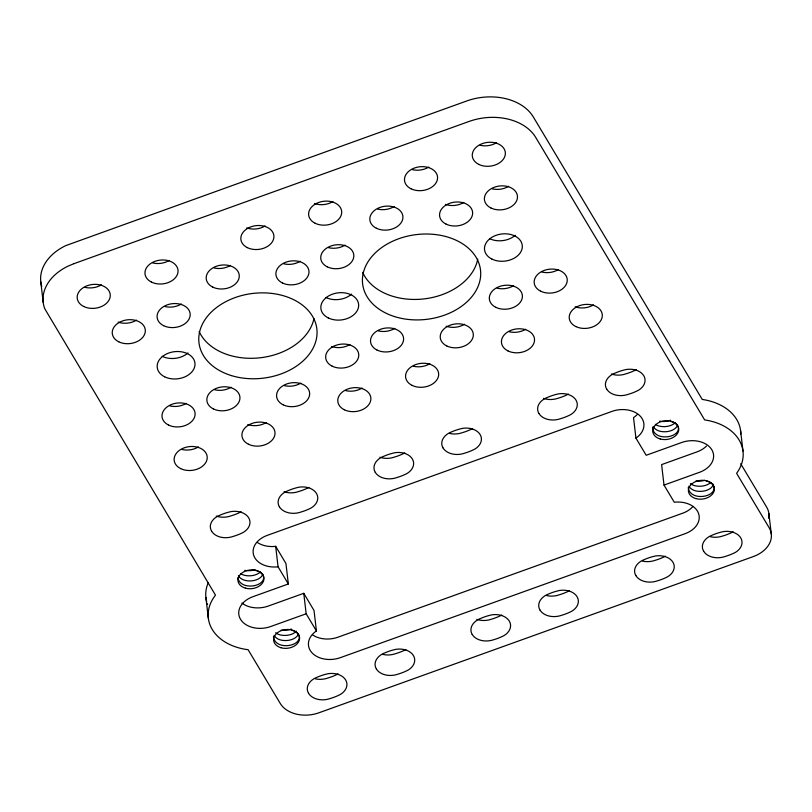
<?xml version="1.0" encoding="UTF-8"?>
<svg xmlns="http://www.w3.org/2000/svg" width="812" height="812" viewBox="0 0 812 812"><rect width="100%" height="100%" fill="white"/><g stroke="black" fill="none" stroke-linecap="round" stroke-linejoin="round"><path stroke-width="1.22" d="M257.201 542.355A23.142 16.646 -6.7 0 0 275.674 546.344L285.936 563.498L288.341 583.97L252.877 596.718A23.142 16.646 -6.7 0 0 240.514 619.282A23.142 16.646 -6.7 0 0 270.7 626.529L306.165 613.781L303.759 593.308L268.295 606.056A23.142 16.646 -6.7 0 1 241.905 603.032M303.759 593.308L314.021 610.472L316.426 630.934A23.142 16.646 -6.7 0 0 311.859 652.635A23.142 16.646 -6.7 0 0 340.39 657.649L685.095 533.687A23.142 16.646 -6.7 0 0 698.584 513.56A23.142 16.646 -6.7 0 0 674.275 502.242L664.013 485.079L699.467 472.33A23.142 16.646 -6.7 0 0 711.83 449.777A23.142 16.646 -6.7 0 0 681.644 442.52L646.19 455.278L635.928 438.115L633.522 417.642A23.142 16.646 -6.7 0 0 637.187 414.546M740.696 463.723L766.701 507.206A29.668 21.345 -6.7 0 1 768.72 518.3M275.674 546.344L278.069 566.806L288.341 583.97M306.165 613.781L316.426 630.934M768.893 513.59L771.298 534.063M740.574 430.593L742.98 451.056M664.013 485.079L661.607 464.616L697.061 451.858A23.142 16.646 -6.7 0 0 706.511 446.042M205.903 597.53L208.329 618.236M40.773 281.774L43.178 302.247M635.928 438.115A23.142 16.646 -6.7 0 0 640.495 416.414A23.142 16.646 -6.7 0 0 611.964 411.4L267.26 535.372A23.142 16.646 -6.7 0 0 253.76 555.499A23.142 16.646 -6.7 0 0 278.069 566.806M207.588 604.412A52.81 37.991 -6.7 0 1 207.334 603.742M206.695 601.702A52.81 37.991 -6.7 0 1 208.258 582.681M41.747 286.474A50.882 36.601 -6.7 0 1 65.782 245.61L466.748 100.962A51.024 36.702 -6.7 0 1 533.311 116.948L702.248 399.443A52.81 37.991 -6.7 0 1 740.788 434.014M136.507 320.141A16.616 11.957 -6.7 0 1 118.156 322.1M186.283 403.361A16.616 11.957 -6.7 0 1 169.87 405.898M187.968 352.966A18.991 13.662 -6.7 0 1 162.227 356.326M169.231 260.439A16.616 11.957 -6.7 0 1 152.829 262.976M266.194 422.565A16.616 11.957 -6.7 0 1 247.833 424.524M300.836 383.112A16.616 11.957 -6.7 0 1 284.433 385.649M231.126 387.243A16.616 11.957 -6.7 0 1 214.723 389.77M181.36 304.013A16.616 11.957 -6.7 0 1 164.948 306.55M230.456 265.412A16.616 11.957 -6.7 0 1 214.043 267.95M300.166 261.291A16.616 11.957 -6.7 0 1 283.753 263.819M349.931 344.511A16.616 11.957 -6.7 0 1 331.58 346.47M351.616 294.106A18.991 13.662 -6.7 0 1 325.876 297.476M198.402 446.945A16.616 11.957 -6.7 0 1 182 449.483M101.449 284.819A16.616 11.957 -6.7 0 1 85.037 287.357M332.89 201.579A16.616 11.957 -6.7 0 1 314.528 203.538M429.842 363.705A16.616 11.957 -6.7 0 1 413.43 366.242M464.494 324.262A16.616 11.957 -6.7 0 1 446.133 326.211M394.784 328.383A16.616 11.957 -6.7 0 1 378.372 330.92M345.009 245.163A16.616 11.957 -6.7 0 1 328.596 247.701M394.104 206.563A16.616 11.957 -6.7 0 1 377.692 209.1M463.814 202.432A16.616 11.957 -6.7 0 1 445.453 204.391M513.58 285.662A16.616 11.957 -6.7 0 1 497.177 288.199M515.275 235.257A18.991 13.662 -6.7 0 1 489.524 238.616M362.061 388.085A16.616 11.957 -6.7 0 1 345.648 390.623M265.098 225.959A16.616 11.957 -6.7 0 1 246.746 227.918M496.538 142.729A16.616 11.957 -6.7 0 1 480.125 145.267M593.491 304.855A16.616 11.957 -6.7 0 1 575.14 306.814M558.433 269.533A16.616 11.957 -6.7 0 1 542.02 272.071M508.657 186.303A16.616 11.957 -6.7 0 1 492.255 188.841M525.709 329.236A16.616 11.957 -6.7 0 1 509.297 331.773M428.746 167.11A16.616 11.957 -6.7 0 1 412.344 169.647M312.823 635.055A23.142 16.646 -6.7 0 0 337.985 637.187L682.689 513.214A23.142 16.646 -6.7 0 0 693.001 506.455M315.157 678.791A16.616 11.957 -6.7 0 0 327.825 678.04A43.807 31.506 -6.7 0 0 338.107 673.899M382.939 654.411A16.616 11.957 -6.7 0 0 395.617 653.66A43.807 31.506 -6.7 0 0 405.898 649.519M476.857 619.353A16.616 11.957 -6.7 0 0 491.483 619.18A43.807 31.506 -6.7 0 0 501.765 615.049M546.588 595.561A16.616 11.957 -6.7 0 0 559.265 594.81A43.807 31.506 -6.7 0 0 569.547 590.669M642.454 561.082A16.616 11.957 -6.7 0 0 655.132 560.331A43.807 31.506 -6.7 0 0 665.414 556.19M710.246 536.702A16.616 11.957 -6.7 0 0 722.913 535.95A43.807 31.506 -6.7 0 0 733.195 531.809M216.256 516.087A16.616 11.957 -6.7 0 0 230.872 515.914A43.807 31.506 -6.7 0 0 241.154 511.773M284.038 491.707A16.616 11.957 -6.7 0 0 298.664 491.534A43.807 31.506 -6.7 0 0 308.936 487.393M379.904 457.227A16.616 11.957 -6.7 0 0 394.52 457.054A43.807 31.506 -6.7 0 0 404.802 452.923M449.635 433.435A16.616 11.957 -6.7 0 0 462.312 432.684A43.807 31.506 -6.7 0 0 472.594 428.543M543.553 398.377A16.616 11.957 -6.7 0 0 558.179 398.205A43.807 31.506 -6.7 0 0 568.461 394.064M611.345 373.997A16.616 11.957 -6.7 0 0 625.961 373.825A43.807 31.506 -6.7 0 0 636.243 369.683M477.73 259.16A59.337 42.681 -6.7 0 1 423.905 298.917A59.337 42.681 -6.7 0 1 362.659 272.335M313.97 318.568A59.337 42.681 -6.7 0 1 260.104 357.787A59.337 42.681 -6.7 0 1 199.153 331.509M653.173 426.574A12.911 10.333 -13 0 0 660.024 431.253A12.911 8.049 -1.9 0 0 677.594 425.123M670.468 420.23A12.911 8.049 -1.9 0 1 659.577 421.184M675.127 422.829A12.911 8.049 -1.9 0 1 659.425 426.138A12.911 10.333 -13 0 1 655.385 424.371M670.57 421.327A12.911 8.049 -1.9 0 1 677.472 431.7A12.911 8.049 -1.9 0 1 660.623 436.379A12.911 10.333 -13 0 1 652.543 427.356M688.82 486.185A12.911 10.333 -13 0 0 695.671 490.874A12.911 8.049 -1.9 0 0 713.383 484.236M704.694 480.339A12.911 8.049 -1.9 0 1 695.996 480.937M710.774 482.44A12.911 8.049 -1.9 0 1 695.072 485.759A12.911 10.333 -13 0 1 690.474 483.576M706.227 480.937A12.911 8.049 -1.9 0 1 713.119 491.321A12.911 8.049 -1.9 0 1 696.28 495.99A12.911 10.333 -13 0 1 688.221 487.616M274.02 635.36A12.911 10.333 -13 0 0 280.871 640.049A12.911 8.049 -1.9 0 0 298.44 633.918M291.325 629.016A12.911 8.049 -1.9 0 1 281.196 630.112M296.4 631.178A12.911 8.049 -1.9 0 1 280.272 634.933A12.911 10.333 -13 0 1 275.664 632.751M291.427 630.112A12.911 8.049 -1.9 0 1 298.319 640.495A12.911 8.049 -1.9 0 1 281.47 645.164A12.911 10.333 -13 0 1 273.421 636.791M238.373 575.749A12.911 10.333 -13 0 0 245.224 580.428A12.911 8.049 -1.9 0 0 262.794 574.297M254.968 569.669A12.911 8.049 -1.9 0 1 244.777 570.369M260.327 572.003A12.911 8.049 -1.9 0 1 244.625 575.322A12.911 10.333 -13 0 1 240.585 573.556M255.77 570.501A12.911 8.049 -1.9 0 1 262.672 580.874A12.911 8.049 -1.9 0 1 245.823 585.553A12.911 10.333 -13 0 1 237.845 577.829M74.125 263.606L68.188 266.082A50.882 36.601 -6.7 0 0 44.782 308.773L215.474 595.135A52.81 37.991 -6.7 0 0 248.107 649.702L280.272 703.476A29.668 21.345 -6.7 0 0 318.964 712.774L753.252 556.596A29.668 21.345 -6.7 0 0 769.106 527.678L736.596 473.315A52.81 37.991 -6.7 0 0 704.654 419.916L535.717 137.421A51.024 36.702 -6.7 0 0 469.153 121.424L74.125 263.606M118.755 341.801A16.616 11.957 -6.7 0 0 145.206 332.291A16.616 11.957 -6.7 0 0 122.379 320.994A16.616 11.957 -6.7 0 0 118.755 341.801M168.52 425.031A16.616 11.957 -6.7 0 0 194.981 415.511A16.616 11.957 -6.7 0 0 172.154 404.224A16.616 11.957 -6.7 0 0 168.52 425.031M164.633 376.798A18.991 13.662 -6.7 0 0 194.86 365.918A18.991 13.662 -6.7 0 0 168.774 353.017A18.991 13.662 -6.7 0 0 164.633 376.798M151.479 282.099A16.616 11.957 -6.7 0 0 177.929 272.588A16.616 11.957 -6.7 0 0 155.102 261.291A16.616 11.957 -6.7 0 0 151.479 282.099M248.431 444.225A16.616 11.957 -6.7 0 0 274.892 434.714A16.616 11.957 -6.7 0 0 252.065 423.417A16.616 11.957 -6.7 0 0 248.431 444.225M283.083 404.772A16.616 11.957 -6.7 0 0 309.534 395.261A16.616 11.957 -6.7 0 0 286.707 383.964A16.616 11.957 -6.7 0 0 283.083 404.772M213.373 408.903A16.616 11.957 -6.7 0 0 239.824 399.382A16.616 11.957 -6.7 0 0 216.997 388.095A16.616 11.957 -6.7 0 0 213.373 408.903M163.598 325.673A16.616 11.957 -6.7 0 0 190.059 316.162A16.616 11.957 -6.7 0 0 167.231 304.865A16.616 11.957 -6.7 0 0 163.598 325.673M212.693 287.072A16.616 11.957 -6.7 0 0 239.154 277.562A16.616 11.957 -6.7 0 0 216.327 266.275A16.616 11.957 -6.7 0 0 212.693 287.072M282.403 282.952A16.616 11.957 -6.7 0 0 308.864 273.441A16.616 11.957 -6.7 0 0 286.037 262.144A16.616 11.957 -6.7 0 0 282.403 282.952M332.179 366.171A16.616 11.957 -6.7 0 0 358.63 356.661A16.616 11.957 -6.7 0 0 335.803 345.364A16.616 11.957 -6.7 0 0 332.179 366.171M328.281 317.939A18.991 13.662 -6.7 0 0 358.518 307.068A18.991 13.662 -6.7 0 0 332.433 294.167A18.991 13.662 -6.7 0 0 328.281 317.939M180.65 468.605A16.616 11.957 -6.7 0 0 207.101 459.095A16.616 11.957 -6.7 0 0 184.273 447.798A16.616 11.957 -6.7 0 0 180.65 468.605M83.687 306.479A16.616 11.957 -6.7 0 0 110.148 296.969A16.616 11.957 -6.7 0 0 87.32 285.672A16.616 11.957 -6.7 0 0 83.687 306.479M315.127 223.249A16.616 11.957 -6.7 0 0 341.588 213.729A16.616 11.957 -6.7 0 0 318.761 202.442A16.616 11.957 -6.7 0 0 315.127 223.249M412.08 385.375A16.616 11.957 -6.7 0 0 438.541 375.854A16.616 11.957 -6.7 0 0 415.714 364.568A16.616 11.957 -6.7 0 0 412.08 385.375M446.732 345.922A16.616 11.957 -6.7 0 0 473.193 336.401A16.616 11.957 -6.7 0 0 450.366 325.115A16.616 11.957 -6.7 0 0 446.732 345.922M377.022 350.043A16.616 11.957 -6.7 0 0 403.483 340.532A16.616 11.957 -6.7 0 0 380.655 329.236A16.616 11.957 -6.7 0 0 377.022 350.043M327.246 266.823A16.616 11.957 -6.7 0 0 353.707 257.313A16.616 11.957 -6.7 0 0 330.88 246.016A16.616 11.957 -6.7 0 0 327.246 266.823M376.342 228.223A16.616 11.957 -6.7 0 0 402.803 218.712A16.616 11.957 -6.7 0 0 379.975 207.415A16.616 11.957 -6.7 0 0 376.342 228.223M446.052 224.092A16.616 11.957 -6.7 0 0 472.513 214.581A16.616 11.957 -6.7 0 0 449.686 203.294A16.616 11.957 -6.7 0 0 446.052 224.092M495.827 307.322A16.616 11.957 -6.7 0 0 522.278 297.811A16.616 11.957 -6.7 0 0 499.461 286.514A16.616 11.957 -6.7 0 0 495.827 307.322M491.93 259.089A18.991 13.662 -6.7 0 0 522.167 248.218A18.991 13.662 -6.7 0 0 496.081 235.307A18.991 13.662 -6.7 0 0 491.93 259.089M344.298 409.755A16.616 11.957 -6.7 0 0 370.759 400.235A16.616 11.957 -6.7 0 0 347.932 388.948A16.616 11.957 -6.7 0 0 344.298 409.755M247.345 247.63A16.616 11.957 -6.7 0 0 273.796 238.109A16.616 11.957 -6.7 0 0 250.969 226.822A16.616 11.957 -6.7 0 0 247.345 247.63M478.775 164.389A16.616 11.957 -6.7 0 0 505.237 154.879A16.616 11.957 -6.7 0 0 482.409 143.582A16.616 11.957 -6.7 0 0 478.775 164.389M575.738 326.515A16.616 11.957 -6.7 0 0 602.189 317.005A16.616 11.957 -6.7 0 0 579.362 305.708A16.616 11.957 -6.7 0 0 575.738 326.515M540.67 291.193A16.616 11.957 -6.7 0 0 567.131 281.683A16.616 11.957 -6.7 0 0 544.304 270.386A16.616 11.957 -6.7 0 0 540.67 291.193M490.905 207.973A16.616 11.957 -6.7 0 0 517.356 198.453A16.616 11.957 -6.7 0 0 494.528 187.166A16.616 11.957 -6.7 0 0 490.905 207.973M507.947 350.896A16.616 11.957 -6.7 0 0 534.408 341.385A16.616 11.957 -6.7 0 0 511.58 330.088A16.616 11.957 -6.7 0 0 507.947 350.896M410.994 188.77A16.616 11.957 -6.7 0 0 437.445 179.259A16.616 11.957 -6.7 0 0 414.627 167.962A16.616 11.957 -6.7 0 0 410.994 188.77M308.56 693.306A16.616 11.957 -6.7 0 0 330.23 698.513A43.807 31.506 -6.7 0 0 340.512 694.372A16.616 11.957 -6.7 0 0 345.658 679.959A16.616 11.957 -6.7 0 0 328.149 673.696A43.807 31.506 -6.7 0 0 317.441 677.106A16.616 11.957 -6.7 0 0 308.56 693.306M376.352 668.926A16.616 11.957 -6.7 0 0 398.022 674.133A43.807 31.506 -6.7 0 0 408.304 669.991A16.616 11.957 -6.7 0 0 413.44 655.588A16.616 11.957 -6.7 0 0 395.941 649.316A43.807 31.506 -6.7 0 0 385.223 652.726A16.616 11.957 -6.7 0 0 376.352 668.926M472.208 634.446A16.616 11.957 -6.7 0 0 493.889 639.653A43.807 31.506 -6.7 0 0 504.171 635.512A16.616 11.957 -6.7 0 0 509.307 621.109A16.616 11.957 -6.7 0 0 491.808 614.846A43.807 31.506 -6.7 0 0 481.09 618.257A16.616 11.957 -6.7 0 0 472.208 634.446M540 610.066A16.616 11.957 -6.7 0 0 561.671 615.273A43.807 31.506 -6.7 0 0 571.952 611.131A16.616 11.957 -6.7 0 0 577.088 596.729A16.616 11.957 -6.7 0 0 559.59 590.466A43.807 31.506 -6.7 0 0 548.871 593.876A16.616 11.957 -6.7 0 0 540 610.066M635.867 575.596A16.616 11.957 -6.7 0 0 657.537 580.803A43.807 31.506 -6.7 0 0 667.819 576.662A16.616 11.957 -6.7 0 0 672.955 562.249A16.616 11.957 -6.7 0 0 655.457 555.987A43.807 31.506 -6.7 0 0 644.738 559.397A16.616 11.957 -6.7 0 0 635.867 575.596M703.649 551.216A16.616 11.957 -6.7 0 0 725.319 556.423A43.807 31.506 -6.7 0 0 735.601 552.282A16.616 11.957 -6.7 0 0 740.747 537.879A16.616 11.957 -6.7 0 0 723.238 531.616A43.807 31.506 -6.7 0 0 712.53 535.027A16.616 11.957 -6.7 0 0 703.649 551.216M211.607 531.18A16.616 11.957 -6.7 0 0 233.277 536.387A43.807 31.506 -6.7 0 0 243.559 532.246A16.616 11.957 -6.7 0 0 248.695 517.833A16.616 11.957 -6.7 0 0 231.197 511.57A43.807 31.506 -6.7 0 0 220.478 514.981A16.616 11.957 -6.7 0 0 211.607 531.18M279.389 506.8A16.616 11.957 -6.7 0 0 301.059 512.007A43.807 31.506 -6.7 0 0 311.341 507.865A16.616 11.957 -6.7 0 0 316.487 493.463A16.616 11.957 -6.7 0 0 298.978 487.19A43.807 31.506 -6.7 0 0 288.27 490.61A16.616 11.957 -6.7 0 0 279.389 506.8M375.256 472.32A16.616 11.957 -6.7 0 0 396.926 477.527A43.807 31.506 -6.7 0 0 407.208 473.386A16.616 11.957 -6.7 0 0 412.354 458.983A16.616 11.957 -6.7 0 0 394.845 452.72A43.807 31.506 -6.7 0 0 384.127 456.131A16.616 11.957 -6.7 0 0 375.256 472.32M443.037 447.94A16.616 11.957 -6.7 0 0 464.718 453.147A43.807 31.506 -6.7 0 0 475 449.006A16.616 11.957 -6.7 0 0 480.136 434.603A16.616 11.957 -6.7 0 0 462.637 428.34A43.807 31.506 -6.7 0 0 451.919 431.751A16.616 11.957 -6.7 0 0 443.037 447.94M538.904 413.47A16.616 11.957 -6.7 0 0 560.574 418.677A43.807 31.506 -6.7 0 0 570.856 414.536A16.616 11.957 -6.7 0 0 576.002 400.123A16.616 11.957 -6.7 0 0 558.504 393.861A43.807 31.506 -6.7 0 0 547.785 397.271A16.616 11.957 -6.7 0 0 538.904 413.47M606.696 389.09A16.616 11.957 -6.7 0 0 628.366 394.297A43.807 31.506 -6.7 0 0 638.648 390.156A16.616 11.957 -6.7 0 0 643.784 375.753A16.616 11.957 -6.7 0 0 626.285 369.49A43.807 31.506 -6.7 0 0 615.567 372.901A16.616 11.957 -6.7 0 0 606.696 389.09M394.53 316.578A59.337 42.681 -6.7 0 0 480.643 271.553A59.337 42.681 -6.7 0 0 389.527 242.768A59.337 42.681 -6.7 0 0 394.53 316.578M231.298 375.56A59.337 42.681 -6.7 0 0 316.964 330.068A59.337 42.681 -6.7 0 0 225.482 301.831A59.337 42.681 -6.7 0 0 231.298 375.56M281.064 647.763A13.053 9.389 -6.7 0 0 299.567 637.4A13.053 9.389 -6.7 0 0 279.176 631.604A13.053 9.389 -6.7 0 0 281.064 647.763M245.397 588.142A13.053 9.389 -6.7 0 0 263.92 577.799A13.053 9.389 -6.7 0 0 243.539 571.983A13.053 9.389 -6.7 0 0 245.397 588.142M695.843 498.578A13.053 9.389 -6.7 0 0 714.367 488.235A13.053 9.389 -6.7 0 0 693.986 482.419A13.053 9.389 -6.7 0 0 695.843 498.578M660.197 438.967A13.053 9.389 -6.7 0 0 678.72 428.624A13.053 9.389 -6.7 0 0 658.339 422.808A13.053 9.389 -6.7 0 0 660.197 438.967"/></g></svg>
